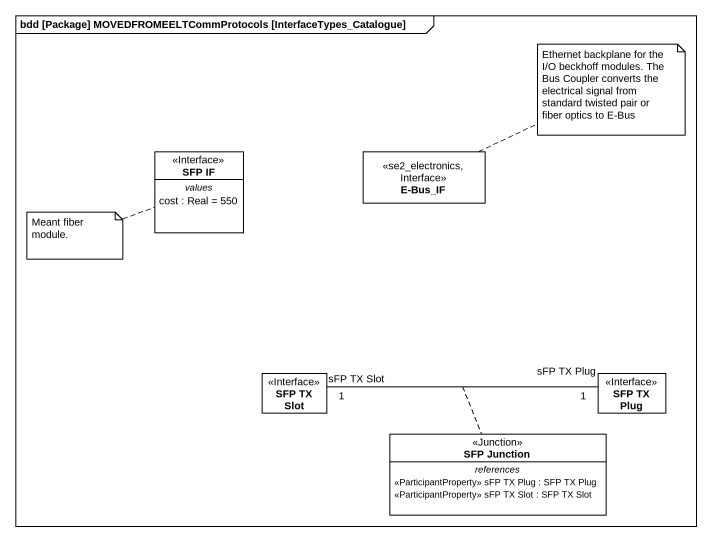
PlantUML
@startuml
mainframe bdd [Package] MOVEDFROMEELTCommProtocols [InterfaceTypes_Catalogue]
hide circle
hide empty members
class "SFP IF" as SFP_IF <<Interface>> {
  -- values --
  cost : Real = 550
}
class "E-Bus_IF" as E_Bus_IF <<se2_electronics, Interface>>
class "SFP TX Slot" as SFP_TX_Slot <<Interface>>
class "SFP TX Plug" as SFP_TX_Plug <<Interface>>
class "SFP Junction" as SFP_Junction <<Junction>> {
  -- references --
  <<ParticipantProperty>> sFP TX Plug : SFP TX Plug
  <<ParticipantProperty>> sFP TX Slot : SFP TX Slot
}
SFP_TX_Slot "1\nsFP TX Slot" -right- "1\nsFP TX Plug" SFP_TX_Plug
(SFP_TX_Slot, SFP_TX_Plug) .. SFP_Junction
note right of E_Bus_IF : Ethernet backplane for the I/O beckhoff modules. The Bus Coupler converts the electrical signal from standard twisted pair or fiber optics to E-Bus
note left of SFP_IF : Meant fiber module.
@enduml
